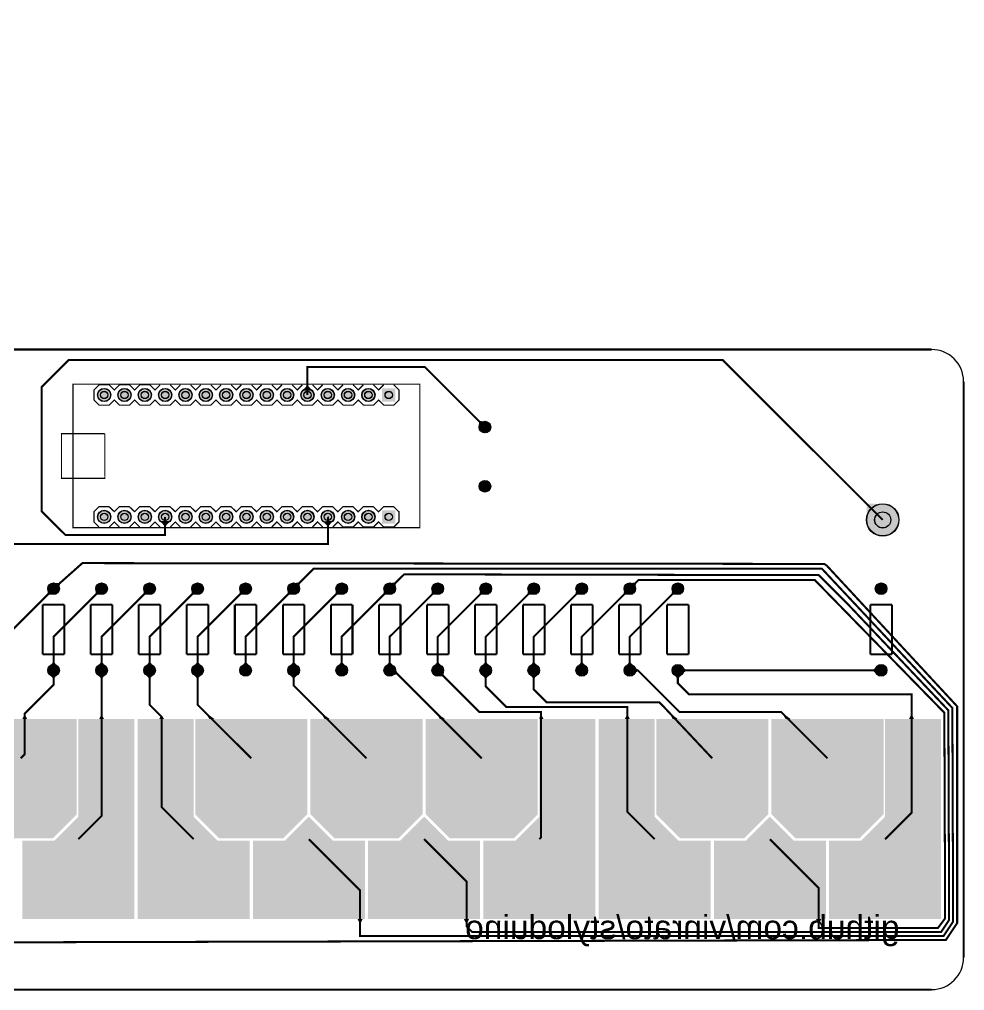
# Model space of a CAD drawing. Header units: millimetres. Extents: x 0 to 178, y -33 to 88.
# Drawn here: x 60.2 to 178.3, y -32.9 to 88.5 of the extents above; entities that cross this region are included whole.
import ezdxf

# ---------------------------------------------------------------- set-up
doc = ezdxf.new("R2010")
doc.units = ezdxf.units.MM
for name, color, linetype, true_color in [('BoardOutLine', 7, 'Continuous', 0xff00ff), ('BottomSolderMaskLayer', 7, 'Continuous', 0xaa00ff), ('Document', 7, 'Continuous', 0xffffff), ('Multi-Layer', 7, 'Continuous', 0xc0c0c0), ('TopLayer', 7, 'Continuous', 0xff0000), ('TopPasteMaskLayer', 7, 'Continuous', 0x808080), ('TopSilkLayer', 7, 'Continuous', 0xffcc00), ('TopSolderMaskLayer', 7, 'Continuous', 0x800080)]:
    doc.layers.add(name, color=color, linetype=linetype, true_color=true_color)
doc.styles.get("Standard").update_dxf_attribs({"font": 'arial.ttf'})

msp = doc.modelspace()

# ---------------------------------------------------------------- hatches: boundary and pattern name
at = {"layer": 'BottomSolderMaskLayer'}
for points in [[(69.99, 41.52, 1), (71.65, 41.52, 1)], [(72.53, 41.52, 1), (74.19, 41.52, 1)], [(75.07, 41.52, 1), (76.73, 41.52, 1)], [(77.61, 41.52, 1), (79.27, 41.52, 1)], [(80.15, 41.52, 1), (81.81, 41.52, 1)], [(82.69, 41.52, 1), (84.35, 41.52, 1)], [(85.23, 41.52, 1), (86.89, 41.52, 1)], [(87.77, 41.52, 1), (89.43, 41.52, 1)], [(90.31, 41.52, 1), (91.97, 41.52, 1)], [(92.85, 41.52, 1), (94.51, 41.52, 1)], [(95.39, 41.52, 1), (97.05, 41.52, 1)], [(97.93, 41.52, 1), (99.59, 41.52, 1)], [(100.47, 41.52, 1), (102.13, 41.52, 1)], [(103.01, 41.52, 1), (104.67, 41.52, 1)], [(105.55, 42.35), (107.21, 42.35), (107.21, 40.69), (105.55, 40.69)], [(117.67, 37.5, 1), (119.13, 37.5, 1)], [(117.67, 30.1, 1), (119.13, 30.1, 1)], [(166.07, 25.9, 1), (170.13, 25.9, 1)], [(69.99, 26.28, 1), (71.65, 26.28, 1)], [(72.53, 26.28, 1), (74.19, 26.28, 1)], [(75.07, 26.28, 1), (76.73, 26.28, 1)], [(77.61, 26.28, 1), (79.27, 26.28, 1)], [(80.15, 26.28, 1), (81.81, 26.28, 1)], [(82.69, 26.28, 1), (84.35, 26.28, 1)], [(85.23, 26.28, 1), (86.89, 26.28, 1)], [(87.77, 26.28, 1), (89.43, 26.28, 1)], [(90.31, 26.28, 1), (91.97, 26.28, 1)], [(92.85, 26.28, 1), (94.51, 26.28, 1)], [(95.39, 26.28, 1), (97.05, 26.28, 1)], [(97.93, 26.28, 1), (99.59, 26.28, 1)], [(100.47, 26.28, 1), (102.13, 26.28, 1)], [(103.01, 26.28, 1), (104.67, 26.28, 1)], [(105.55, 27.11), (107.21, 27.11), (107.21, 25.45), (105.55, 25.45)], [(63.77, 17.3, 1), (65.23, 17.3, 1)], [(69.77, 17.3, 1), (71.23, 17.3, 1)], [(75.77, 17.3, 1), (77.23, 17.3, 1)], [(81.77, 17.3, 1), (83.23, 17.3, 1)], [(87.77, 17.3, 1), (89.23, 17.3, 1)], [(93.77, 17.3, 1), (95.23, 17.3, 1)], [(99.77, 17.3, 1), (101.23, 17.3, 1)], [(105.77, 17.3, 1), (107.23, 17.3, 1)], [(111.77, 17.3, 1), (113.23, 17.3, 1)], [(117.77, 17.3, 1), (119.23, 17.3, 1)], [(123.77, 17.3, 1), (125.23, 17.3, 1)], [(129.77, 17.3, 1), (131.23, 17.3, 1)], [(135.77, 17.3, 1), (137.23, 17.3, 1)], [(141.77, 17.3, 1), (143.23, 17.3, 1)], [(167.17, 17.3, 1), (168.63, 17.3, 1)], [(63.77, 7.1, 1), (65.23, 7.1, 1)], [(69.77, 7.1, 1), (71.23, 7.1, 1)], [(75.77, 7.1, 1), (77.23, 7.1, 1)], [(81.77, 7.1, 1), (83.23, 7.1, 1)], [(87.77, 7.1, 1), (89.23, 7.1, 1)], [(93.77, 7.1, 1), (95.23, 7.1, 1)], [(99.77, 7.1, 1), (101.23, 7.1, 1)], [(105.77, 7.1, 1), (107.23, 7.1, 1)], [(111.77, 7.1, 1), (113.23, 7.1, 1)], [(117.77, 7.1, 1), (119.23, 7.1, 1)], [(123.77, 7.1, 1), (125.23, 7.1, 1)], [(129.77, 7.1, 1), (131.23, 7.1, 1)], [(135.77, 7.1, 1), (137.23, 7.1, 1)], [(141.77, 7.1, 1), (143.23, 7.1, 1)], [(167.17, 7.1, 1), (168.63, 7.1, 1)]]:
    msp.add_hatch(color=256, dxfattribs=at).paths.add_polyline_path(points)
at = {"layer": 'Document'}
for points in [[(110.2, 25), (67, 25), (67, 31.05), (66.9, 31.05), (66.9, 25), (67, 24.9), (110.25, 24.9), (110.3, 24.95), (110.3, 42.85), (110.25, 42.9), (66.95, 42.9), (66.9, 42.85), (66.9, 36.8), (67, 36.8), (67, 42.8), (110.2, 42.8), (110.2, 25.05)], [(66.95, 36.75), (65.5, 36.75), (65.45, 36.7), (65.45, 31.1), (65.5, 31.05), (70.9, 31.05), (70.95, 31.1), (70.95, 36.7), (70.9, 36.75), (67, 36.75), (67, 36.65), (70.8, 36.65), (70.85, 36.6), (70.85, 31.2), (70.8, 31.15), (65.55, 31.15), (65.55, 36.6), (65.6, 36.65), (66.95, 36.65), (66.95, 36.65)]]:
    msp.add_hatch(color=256, dxfattribs=at).paths.add_polyline_path(points)
at = {"layer": 'Multi-Layer'}
for points in [[(70.02, 41.52, 1), (71.62, 41.52, 1)], [(72.56, 41.52, 1), (74.16, 41.52, 1)], [(75.1, 41.52, 1), (76.7, 41.52, 1)], [(77.64, 41.52, 1), (79.24, 41.52, 1)], [(80.18, 41.52, 1), (81.78, 41.52, 1)], [(82.72, 41.52, 1), (84.32, 41.52, 1)], [(85.26, 41.52, 1), (86.86, 41.52, 1)], [(87.8, 41.52, 1), (89.4, 41.52, 1)], [(90.34, 41.52, 1), (91.94, 41.52, 1)], [(92.88, 41.52, 1), (94.48, 41.52, 1)], [(95.42, 41.52, 1), (97.02, 41.52, 1)], [(97.96, 41.52, 1), (99.56, 41.52, 1)], [(100.5, 41.52, 1), (102.1, 41.52, 1)], [(103.04, 41.52, 1), (104.64, 41.52, 1)], [(105.58, 42.32), (107.18, 42.32), (107.18, 40.72), (105.58, 40.72)], [(70.02, 26.28, 1), (71.62, 26.28, 1)], [(72.56, 26.28, 1), (74.16, 26.28, 1)], [(75.1, 26.28, 1), (76.7, 26.28, 1)], [(77.64, 26.28, 1), (79.24, 26.28, 1)], [(80.18, 26.28, 1), (81.78, 26.28, 1)], [(82.72, 26.28, 1), (84.32, 26.28, 1)], [(85.26, 26.28, 1), (86.86, 26.28, 1)], [(87.8, 26.28, 1), (89.4, 26.28, 1)], [(90.34, 26.28, 1), (91.94, 26.28, 1)], [(92.88, 26.28, 1), (94.48, 26.28, 1)], [(95.42, 26.28, 1), (97.02, 26.28, 1)], [(97.96, 26.28, 1), (99.56, 26.28, 1)], [(100.5, 26.28, 1), (102.1, 26.28, 1)], [(103.04, 26.28, 1), (104.64, 26.28, 1)], [(105.58, 27.08), (107.18, 27.08), (107.18, 25.48), (105.58, 25.48)], [(63.8, 17.3, 1), (65.2, 17.3, 1)], [(69.8, 17.3, 1), (71.2, 17.3, 1)], [(75.8, 17.3, 1), (77.2, 17.3, 1)], [(81.8, 17.3, 1), (83.2, 17.3, 1)], [(87.8, 17.3, 1), (89.2, 17.3, 1)], [(93.8, 17.3, 1), (95.2, 17.3, 1)], [(99.8, 17.3, 1), (101.2, 17.3, 1)], [(105.8, 17.3, 1), (107.2, 17.3, 1)], [(111.8, 17.3, 1), (113.2, 17.3, 1)], [(117.8, 17.3, 1), (119.2, 17.3, 1)], [(123.8, 17.3, 1), (125.2, 17.3, 1)], [(129.8, 17.3, 1), (131.2, 17.3, 1)], [(135.8, 17.3, 1), (137.2, 17.3, 1)], [(141.8, 17.3, 1), (143.2, 17.3, 1)], [(167.2, 17.3, 1), (168.6, 17.3, 1)], [(63.8, 7.1, 1), (65.2, 7.1, 1)], [(69.8, 7.1, 1), (71.2, 7.1, 1)], [(75.8, 7.1, 1), (77.2, 7.1, 1)], [(81.8, 7.1, 1), (83.2, 7.1, 1)], [(87.8, 7.1, 1), (89.2, 7.1, 1)], [(93.8, 7.1, 1), (95.2, 7.1, 1)], [(99.8, 7.1, 1), (101.2, 7.1, 1)], [(105.8, 7.1, 1), (107.2, 7.1, 1)], [(111.8, 7.1, 1), (113.2, 7.1, 1)], [(117.8, 7.1, 1), (119.2, 7.1, 1)], [(123.8, 7.1, 1), (125.2, 7.1, 1)], [(129.8, 7.1, 1), (131.2, 7.1, 1)], [(135.8, 7.1, 1), (137.2, 7.1, 1)], [(141.8, 7.1, 1), (143.2, 7.1, 1)], [(167.2, 7.1, 1), (168.6, 7.1, 1)]]:
    msp.add_hatch(color=256, dxfattribs=at).paths.add_polyline_path(points)
at = {"layer": 'TopLayer'}
for points in [[(96.82, 42.05), (95.62, 42.05), (96.09, 42.61), (96.35, 42.61)], [(117.7, 37.46), (118.44, 38.2), (117.82, 38.26), (117.64, 38.08)], [(168.23, 27.9), (166.1, 25.77), (166.08, 27.74), (166.26, 27.92)], [(79.04, 25.75), (77.84, 25.75), (78.31, 25.19), (78.57, 25.19)], [(98.18, 25.73), (99.38, 25.77), (98.93, 25.2), (98.67, 25.19)], [(63.8, 17.34), (64.54, 16.6), (63.92, 16.54), (63.74, 16.72)], [(65.19, 17.21), (64.5, 18), (65.13, 18.03), (65.3, 17.84)], [(69.8, 17.34), (70.54, 16.6), (69.92, 16.54), (69.74, 16.72)], [(75.8, 17.34), (76.54, 16.6), (75.92, 16.54), (75.74, 16.72)], [(81.8, 17.34), (82.54, 16.6), (81.92, 16.54), (81.74, 16.72)], [(87.8, 17.34), (88.54, 16.6), (87.92, 16.54), (87.74, 16.72)], [(93.8, 17.34), (94.54, 16.6), (93.92, 16.54), (93.74, 16.72)], [(94.46, 18), (95.2, 17.26), (95.26, 17.88), (95.08, 18.06)], [(99.8, 17.34), (100.54, 16.6), (99.92, 16.54), (99.74, 16.72)], [(105.8, 17.34), (106.54, 16.6), (105.92, 16.54), (105.74, 16.72)], [(106.46, 18), (107.2, 17.26), (107.26, 17.88), (107.08, 18.06)], [(111.8, 17.34), (112.54, 16.6), (111.92, 16.54), (111.74, 16.72)], [(117.8, 17.34), (118.54, 16.6), (117.92, 16.54), (117.74, 16.72)], [(123.8, 17.34), (124.54, 16.6), (123.92, 16.54), (123.74, 16.72)], [(129.8, 17.34), (130.54, 16.6), (129.92, 16.54), (129.74, 16.72)], [(135.8, 17.34), (136.54, 16.6), (135.92, 16.54), (135.74, 16.72)], [(136.46, 18), (137.2, 17.26), (137.26, 17.88), (137.08, 18.06)], [(141.8, 17.34), (142.54, 16.6), (141.92, 16.54), (141.74, 16.72)], [(65.03, 7.56), (63.98, 7.56), (64.37, 8.05), (64.63, 8.05)], [(71.03, 7.56), (69.98, 7.56), (70.37, 8.05), (70.63, 8.05)], [(77.03, 7.56), (75.98, 7.56), (76.37, 8.05), (76.63, 8.05)], [(83.03, 7.56), (81.98, 7.56), (82.37, 8.05), (82.63, 8.05)], [(89.03, 7.56), (87.98, 7.56), (88.37, 8.05), (88.63, 8.05)], [(95.03, 7.56), (93.98, 7.56), (94.37, 8.05), (94.63, 8.05)], [(101.03, 7.56), (99.98, 7.56), (100.37, 8.05), (100.63, 8.05)], [(107.03, 7.56), (105.98, 7.56), (106.37, 8.05), (106.63, 8.05)], [(107.13, 7.4), (106.72, 6.43), (107.32, 6.6), (107.43, 6.85)], [(113.03, 7.56), (111.98, 7.56), (112.37, 8.05), (112.63, 8.05)], [(119.03, 7.56), (117.98, 7.56), (118.37, 8.05), (118.63, 8.05)], [(125.03, 7.56), (123.98, 7.56), (124.37, 8.05), (124.63, 8.05)], [(131.03, 7.56), (129.98, 7.56), (130.37, 8.05), (130.63, 8.05)], [(137.03, 7.56), (135.98, 7.56), (136.37, 8.05), (136.63, 8.05)], [(136.96, 7.62), (136.96, 6.57), (137.45, 6.97), (137.45, 7.23)], [(142.96, 6.57), (142.96, 7.62), (143.45, 7.23), (143.45, 6.97)], [(167.44, 6.57), (167.44, 7.62), (166.95, 7.23), (166.95, 6.97)], [(65.03, 6.64), (63.98, 6.64), (64.37, 6.15), (64.63, 6.15)], [(71.03, 6.64), (69.98, 6.64), (70.37, 6.15), (70.63, 6.15)], [(77.03, 6.64), (75.98, 6.64), (76.37, 6.15), (76.63, 6.15)], [(83.02, 6.64), (81.97, 6.64), (82.37, 6.15), (82.63, 6.15)], [(95.03, 6.64), (93.98, 6.64), (94.37, 6.15), (94.63, 6.15)], [(112.46, 6.4), (113.2, 7.14), (113.26, 6.52), (113.08, 6.34)], [(119.03, 6.64), (117.98, 6.64), (118.37, 6.15), (118.63, 6.15)], [(125.03, 6.64), (123.98, 6.64), (124.37, 6.15), (124.63, 6.15)], [(143.02, 6.64), (141.97, 6.64), (142.37, 6.15), (142.63, 6.15)], [(60.58, 1), (61.22, 1), (61.03, 1.38), (60.77, 1.38)], [(70.82, 1), (70.18, 1), (70.37, 1.38), (70.63, 1.38)], [(77.68, 1), (78.32, 1), (78.13, 1.3), (77.87, 1.3)], [(83.98, 1), (84.62, 1), (84.1, 1.38), (83.74, 1.38)], [(98.38, 1), (99.02, 1), (98.5, 1.38), (98.14, 1.38)], [(112.78, 1), (113.42, 1), (112.9, 1.38), (112.54, 1.38)], [(125.72, 1), (125.2, 1), (125.27, 1.38), (125.53, 1.38)], [(135.88, 1), (136.52, 1), (136.33, 1.38), (136.07, 1.38)], [(141.87, 1), (142.51, 1), (142.01, 1.38), (141.66, 1.38)], [(155.98, 1), (156.62, 1), (156.1, 1.38), (155.74, 1.38)], [(172.02, 1), (171.38, 1), (171.57, 1.38), (171.83, 1.38)], [(67.4, -10.9), (64.4, -13.9), (56.4, -13.9), (53.4, -10.9), (53.4, 1), (67.4, 1)], [(74.6, -24), (74.6, 1), (67.6, 1), (67.6, -11.2), (64.6, -14.2), (60.6, -14.2), (60.6, -24)], [(75, -24), (75, 1), (82, 1), (82, -11.2), (85, -14.2), (89, -14.2), (89, -24)], [(96.2, -10.9), (93.2, -13.9), (85.2, -13.9), (82.2, -10.9), (82.2, 1), (96.2, 1)], [(110.6, -10.9), (107.6, -13.9), (99.6, -13.9), (96.6, -10.9), (96.6, 1), (110.6, 1)], [(125, -10.9), (122, -13.9), (114, -13.9), (111, -10.9), (111, 1), (125, 1)], [(132.2, -24), (132.2, 1), (125.2, 1), (125.2, -11.2), (122.2, -14.2), (118.2, -14.2), (118.2, -24)], [(132.6, -24), (132.6, 1), (139.6, 1), (139.6, -11.2), (142.6, -14.2), (146.6, -14.2), (146.6, -24)], [(153.8, -10.9), (150.8, -13.9), (142.8, -13.9), (139.8, -10.9), (139.8, 1), (153.8, 1)], [(168.2, -10.9), (165.2, -13.9), (157.2, -13.9), (154.2, -10.9), (154.2, 1), (168.2, 1)], [(175.4, -24), (175.4, 1), (168.4, 1), (168.4, -11.2), (165.4, -14.2), (161.4, -14.2), (161.4, -24)], [(89.4, -24), (89.4, -14.2), (93.4, -14.2), (96.4, -11.2), (99.4, -14.2), (103.4, -14.2), (103.4, -24)], [(103.8, -24), (103.8, -14.2), (107.8, -14.2), (110.8, -11.2), (113.8, -14.2), (117.8, -14.2), (117.8, -24)], [(147, -24), (147, -14.2), (151, -14.2), (154, -11.2), (157, -14.2), (161, -14.2), (161, -24)], [(103.12, -24), (102.48, -24), (102.67, -24.38), (102.93, -24.38)], [(116.42, -24), (115.78, -24), (115.97, -24.38), (116.23, -24.38)], [(160.42, -24), (159.78, -24), (159.97, -24.38), (160.23, -24.38)]]:
    msp.add_hatch(color=256, dxfattribs=at).paths.add_polyline_path(points)
at = {"layer": 'TopPasteMaskLayer'}
for points in [[(67.4, -10.9), (64.4, -13.9), (56.4, -13.9), (53.4, -10.9), (53.4, 1), (67.4, 1)], [(74.6, -24), (74.6, 1), (67.6, 1), (67.6, -11.2), (64.6, -14.2), (60.6, -14.2), (60.6, -24)], [(75, -24), (75, 1), (82, 1), (82, -11.2), (85, -14.2), (89, -14.2), (89, -24)], [(96.2, -10.9), (93.2, -13.9), (85.2, -13.9), (82.2, -10.9), (82.2, 1), (96.2, 1)], [(110.6, -10.9), (107.6, -13.9), (99.6, -13.9), (96.6, -10.9), (96.6, 1), (110.6, 1)], [(125, -10.9), (122, -13.9), (114, -13.9), (111, -10.9), (111, 1), (125, 1)], [(132.2, -24), (132.2, 1), (125.2, 1), (125.2, -11.2), (122.2, -14.2), (118.2, -14.2), (118.2, -24)], [(132.6, -24), (132.6, 1), (139.6, 1), (139.6, -11.2), (142.6, -14.2), (146.6, -14.2), (146.6, -24)], [(153.8, -10.9), (150.8, -13.9), (142.8, -13.9), (139.8, -10.9), (139.8, 1), (153.8, 1)], [(168.2, -10.9), (165.2, -13.9), (157.2, -13.9), (154.2, -10.9), (154.2, 1), (168.2, 1)], [(175.4, -24), (175.4, 1), (168.4, 1), (168.4, -11.2), (165.4, -14.2), (161.4, -14.2), (161.4, -24)], [(89.4, -24), (89.4, -14.2), (93.4, -14.2), (96.4, -11.2), (99.4, -14.2), (103.4, -14.2), (103.4, -24)], [(103.8, -24), (103.8, -14.2), (107.8, -14.2), (110.8, -11.2), (113.8, -14.2), (117.8, -14.2), (117.8, -24)], [(147, -24), (147, -14.2), (151, -14.2), (154, -11.2), (157, -14.2), (161, -14.2), (161, -24)]]:
    msp.add_hatch(color=256, dxfattribs=at).paths.add_polyline_path(points)
at = {"layer": 'TopSolderMaskLayer'}
for points in [[(69.99, 41.52, 1), (71.65, 41.52, 1)], [(72.53, 41.52, 1), (74.19, 41.52, 1)], [(75.07, 41.52, 1), (76.73, 41.52, 1)], [(77.61, 41.52, 1), (79.27, 41.52, 1)], [(80.15, 41.52, 1), (81.81, 41.52, 1)], [(82.69, 41.52, 1), (84.35, 41.52, 1)], [(85.23, 41.52, 1), (86.89, 41.52, 1)], [(87.77, 41.52, 1), (89.43, 41.52, 1)], [(90.31, 41.52, 1), (91.97, 41.52, 1)], [(92.85, 41.52, 1), (94.51, 41.52, 1)], [(95.39, 41.52, 1), (97.05, 41.52, 1)], [(97.93, 41.52, 1), (99.59, 41.52, 1)], [(100.47, 41.52, 1), (102.13, 41.52, 1)], [(103.01, 41.52, 1), (104.67, 41.52, 1)], [(105.55, 42.35), (107.21, 42.35), (107.21, 40.69), (105.55, 40.69)], [(117.67, 37.5, 1), (119.13, 37.5, 1)], [(117.67, 30.1, 1), (119.13, 30.1, 1)], [(166.07, 25.9, 1), (170.13, 25.9, 1)], [(69.99, 26.28, 1), (71.65, 26.28, 1)], [(72.53, 26.28, 1), (74.19, 26.28, 1)], [(75.07, 26.28, 1), (76.73, 26.28, 1)], [(77.61, 26.28, 1), (79.27, 26.28, 1)], [(80.15, 26.28, 1), (81.81, 26.28, 1)], [(82.69, 26.28, 1), (84.35, 26.28, 1)], [(85.23, 26.28, 1), (86.89, 26.28, 1)], [(87.77, 26.28, 1), (89.43, 26.28, 1)], [(90.31, 26.28, 1), (91.97, 26.28, 1)], [(92.85, 26.28, 1), (94.51, 26.28, 1)], [(95.39, 26.28, 1), (97.05, 26.28, 1)], [(97.93, 26.28, 1), (99.59, 26.28, 1)], [(100.47, 26.28, 1), (102.13, 26.28, 1)], [(103.01, 26.28, 1), (104.67, 26.28, 1)], [(105.55, 27.11), (107.21, 27.11), (107.21, 25.45), (105.55, 25.45)], [(63.77, 17.3, 1), (65.23, 17.3, 1)], [(69.77, 17.3, 1), (71.23, 17.3, 1)], [(75.77, 17.3, 1), (77.23, 17.3, 1)], [(81.77, 17.3, 1), (83.23, 17.3, 1)], [(87.77, 17.3, 1), (89.23, 17.3, 1)], [(93.77, 17.3, 1), (95.23, 17.3, 1)], [(99.77, 17.3, 1), (101.23, 17.3, 1)], [(105.77, 17.3, 1), (107.23, 17.3, 1)], [(111.77, 17.3, 1), (113.23, 17.3, 1)], [(117.77, 17.3, 1), (119.23, 17.3, 1)], [(123.77, 17.3, 1), (125.23, 17.3, 1)], [(129.77, 17.3, 1), (131.23, 17.3, 1)], [(135.77, 17.3, 1), (137.23, 17.3, 1)], [(141.77, 17.3, 1), (143.23, 17.3, 1)], [(167.17, 17.3, 1), (168.63, 17.3, 1)], [(63.77, 7.1, 1), (65.23, 7.1, 1)], [(69.77, 7.1, 1), (71.23, 7.1, 1)], [(75.77, 7.1, 1), (77.23, 7.1, 1)], [(81.77, 7.1, 1), (83.23, 7.1, 1)], [(87.77, 7.1, 1), (89.23, 7.1, 1)], [(93.77, 7.1, 1), (95.23, 7.1, 1)], [(99.77, 7.1, 1), (101.23, 7.1, 1)], [(105.77, 7.1, 1), (107.23, 7.1, 1)], [(111.77, 7.1, 1), (113.23, 7.1, 1)], [(117.77, 7.1, 1), (119.23, 7.1, 1)], [(123.77, 7.1, 1), (125.23, 7.1, 1)], [(129.77, 7.1, 1), (131.23, 7.1, 1)], [(135.77, 7.1, 1), (137.23, 7.1, 1)], [(141.77, 7.1, 1), (143.23, 7.1, 1)], [(167.17, 7.1, 1), (168.63, 7.1, 1)], [(67.4, -10.9), (64.4, -13.9), (56.4, -13.9), (53.4, -10.9), (53.4, 1), (67.4, 1)], [(74.6, -24), (74.6, 1), (67.6, 1), (67.6, -11.2), (64.6, -14.2), (60.6, -14.2), (60.6, -24)], [(75, -24), (75, 1), (82, 1), (82, -11.2), (85, -14.2), (89, -14.2), (89, -24)], [(96.2, -10.9), (93.2, -13.9), (85.2, -13.9), (82.2, -10.9), (82.2, 1), (96.2, 1)], [(110.6, -10.9), (107.6, -13.9), (99.6, -13.9), (96.6, -10.9), (96.6, 1), (110.6, 1)], [(125, -10.9), (122, -13.9), (114, -13.9), (111, -10.9), (111, 1), (125, 1)], [(132.2, -24), (132.2, 1), (125.2, 1), (125.2, -11.2), (122.2, -14.2), (118.2, -14.2), (118.2, -24)], [(132.6, -24), (132.6, 1), (139.6, 1), (139.6, -11.2), (142.6, -14.2), (146.6, -14.2), (146.6, -24)], [(153.8, -10.9), (150.8, -13.9), (142.8, -13.9), (139.8, -10.9), (139.8, 1), (153.8, 1)], [(168.2, -10.9), (165.2, -13.9), (157.2, -13.9), (154.2, -10.9), (154.2, 1), (168.2, 1)], [(175.4, -24), (175.4, 1), (168.4, 1), (168.4, -11.2), (165.4, -14.2), (161.4, -14.2), (161.4, -24)], [(89.4, -24), (89.4, -14.2), (93.4, -14.2), (96.4, -11.2), (99.4, -14.2), (103.4, -14.2), (103.4, -24)], [(103.8, -24), (103.8, -14.2), (107.8, -14.2), (110.8, -11.2), (113.8, -14.2), (117.8, -14.2), (117.8, -24)], [(147, -24), (147, -14.2), (151, -14.2), (154, -11.2), (157, -14.2), (161, -14.2), (161, -24)]]:
    msp.add_hatch(color=256, dxfattribs=at).paths.add_polyline_path(points)

# ---------------------------------------------------------------- linework, layer by layer
at = {"layer": 'BoardOutLine', "const_width": 0.254}
for points in [[(174.2, 47.2), (4.2, 47.2)], [(178.2, 43.2), (178.2, -28.8)], [(174.2, -32.8), (4.2, -32.8)]]:
    msp.add_lwpolyline(points, dxfattribs=at)
at = {"layer": 'BoardOutLine'}
for centre, start, end in [((174.2, 43.2), 360, 90), ((174.2, -28.8), 270, 0)]:
    msp.add_arc(centre, 4, start, end, dxfattribs=at)
at = {"layer": 'BottomSolderMaskLayer'}
for centre, radius in [((70.82, 41.52), 0.825), ((70.82, 41.52), 0.464), ((73.36, 41.52), 0.825), ((73.36, 41.52), 0.464), ((75.9, 41.52), 0.825), ((75.9, 41.52), 0.464), ((78.44, 41.52), 0.825), ((78.44, 41.52), 0.464), ((80.98, 41.52), 0.825), ((80.98, 41.52), 0.464), ((83.52, 41.52), 0.825), ((83.52, 41.52), 0.464), ((86.06, 41.52), 0.825), ((86.06, 41.52), 0.464), ((88.6, 41.52), 0.825), ((88.6, 41.52), 0.464), ((91.14, 41.52), 0.825), ((91.14, 41.52), 0.464), ((93.68, 41.52), 0.825), ((93.68, 41.52), 0.464), ((96.22, 41.52), 0.825), ((96.22, 41.52), 0.464), ((98.76, 41.52), 0.825), ((98.76, 41.52), 0.464), ((101.3, 41.52), 0.825), ((101.3, 41.52), 0.464), ((103.84, 41.52), 0.825), ((103.84, 41.52), 0.464), ((106.38, 41.52), 0.464), ((118.4, 37.5), 0.725), ((118.4, 37.5), 0.415), ((118.4, 30.1), 0.725), ((118.4, 30.1), 0.415), ((168.1, 25.9), 2.03), ((70.82, 26.28), 0.825), ((70.82, 26.28), 0.464), ((73.36, 26.28), 0.825), ((73.36, 26.28), 0.464), ((75.9, 26.28), 0.825), ((75.9, 26.28), 0.464), ((78.44, 26.28), 0.825), ((78.44, 26.28), 0.464), ((80.98, 26.28), 0.825), ((80.98, 26.28), 0.464), ((83.52, 26.28), 0.825), ((83.52, 26.28), 0.464), ((86.06, 26.28), 0.825), ((86.06, 26.28), 0.464), ((88.6, 26.28), 0.825), ((88.6, 26.28), 0.464), ((91.14, 26.28), 0.825), ((91.14, 26.28), 0.464), ((93.68, 26.28), 0.825), ((93.68, 26.28), 0.464), ((96.22, 26.28), 0.825), ((96.22, 26.28), 0.464), ((98.76, 26.28), 0.825), ((98.76, 26.28), 0.464), ((101.3, 26.28), 0.825), ((101.3, 26.28), 0.464), ((103.84, 26.28), 0.825), ((103.84, 26.28), 0.464), ((106.38, 26.28), 0.464), ((168.1, 25.9), 1.01), ((64.5, 17.3), 0.725), ((64.5, 17.3), 0.415), ((70.5, 17.3), 0.725), ((70.5, 17.3), 0.415), ((76.5, 17.3), 0.725), ((76.5, 17.3), 0.415), ((82.5, 17.3), 0.725), ((82.5, 17.3), 0.415), ((88.5, 17.3), 0.725), ((88.5, 17.3), 0.415), ((94.5, 17.3), 0.725), ((94.5, 17.3), 0.415), ((100.5, 17.3), 0.725), ((100.5, 17.3), 0.415), ((106.5, 17.3), 0.725), ((106.5, 17.3), 0.415), ((112.5, 17.3), 0.725), ((112.5, 17.3), 0.415), ((118.5, 17.3), 0.725), ((118.5, 17.3), 0.415), ((124.5, 17.3), 0.725), ((124.5, 17.3), 0.415), ((130.5, 17.3), 0.725), ((130.5, 17.3), 0.415), ((136.5, 17.3), 0.725), ((136.5, 17.3), 0.415), ((142.5, 17.3), 0.725), ((142.5, 17.3), 0.415), ((167.9, 17.3), 0.725), ((167.9, 17.3), 0.415), ((64.5, 7.1), 0.725), ((64.5, 7.1), 0.415), ((70.5, 7.1), 0.725), ((70.5, 7.1), 0.415), ((76.5, 7.1), 0.725), ((76.5, 7.1), 0.415), ((82.5, 7.1), 0.725), ((82.5, 7.1), 0.415), ((88.5, 7.1), 0.725), ((88.5, 7.1), 0.415), ((94.5, 7.1), 0.725), ((94.5, 7.1), 0.415), ((100.5, 7.1), 0.725), ((100.5, 7.1), 0.415), ((106.5, 7.1), 0.725), ((106.5, 7.1), 0.415), ((112.5, 7.1), 0.725), ((112.5, 7.1), 0.415), ((118.5, 7.1), 0.725), ((118.5, 7.1), 0.415), ((124.5, 7.1), 0.725), ((124.5, 7.1), 0.415), ((130.5, 7.1), 0.725), ((130.5, 7.1), 0.415), ((136.5, 7.1), 0.725), ((136.5, 7.1), 0.415), ((142.5, 7.1), 0.725), ((142.5, 7.1), 0.415), ((167.9, 7.1), 0.725), ((167.9, 7.1), 0.415)]:
    msp.add_circle(centre, radius, dxfattribs=at)
at = {"layer": 'Multi-Layer'}
for centre, radius in [((70.82, 41.52), 0.8), ((70.82, 41.52), 0.45), ((73.36, 41.52), 0.8), ((73.36, 41.52), 0.45), ((75.9, 41.52), 0.8), ((75.9, 41.52), 0.45), ((78.44, 41.52), 0.8), ((78.44, 41.52), 0.45), ((80.98, 41.52), 0.8), ((80.98, 41.52), 0.45), ((83.52, 41.52), 0.8), ((83.52, 41.52), 0.45), ((86.06, 41.52), 0.8), ((86.06, 41.52), 0.45), ((88.6, 41.52), 0.8), ((88.6, 41.52), 0.45), ((91.14, 41.52), 0.8), ((91.14, 41.52), 0.45), ((93.68, 41.52), 0.8), ((93.68, 41.52), 0.45), ((96.22, 41.52), 0.8), ((96.22, 41.52), 0.45), ((98.76, 41.52), 0.8), ((98.76, 41.52), 0.45), ((101.3, 41.52), 0.8), ((101.3, 41.52), 0.45), ((103.84, 41.52), 0.8), ((103.84, 41.52), 0.45), ((106.38, 41.52), 0.45), ((118.4, 37.5), 0.7), ((118.4, 37.5), 0.4), ((118.4, 30.1), 0.7), ((118.4, 30.1), 0.4), ((70.82, 26.28), 0.8), ((70.82, 26.28), 0.45), ((73.36, 26.28), 0.8), ((73.36, 26.28), 0.45), ((75.9, 26.28), 0.8), ((75.9, 26.28), 0.45), ((78.44, 26.28), 0.8), ((78.44, 26.28), 0.45), ((80.98, 26.28), 0.8), ((80.98, 26.28), 0.45), ((83.52, 26.28), 0.8), ((83.52, 26.28), 0.45), ((86.06, 26.28), 0.8), ((86.06, 26.28), 0.45), ((88.6, 26.28), 0.8), ((88.6, 26.28), 0.45), ((91.14, 26.28), 0.8), ((91.14, 26.28), 0.45), ((93.68, 26.28), 0.8), ((93.68, 26.28), 0.45), ((96.22, 26.28), 0.8), ((96.22, 26.28), 0.45), ((98.76, 26.28), 0.8), ((98.76, 26.28), 0.45), ((101.3, 26.28), 0.8), ((101.3, 26.28), 0.45), ((103.84, 26.28), 0.8), ((103.84, 26.28), 0.45), ((106.38, 26.28), 0.45), ((168.1, 25.9), 2), ((168.1, 25.9), 1), ((64.5, 17.3), 0.7), ((64.5, 17.3), 0.4), ((70.5, 17.3), 0.7), ((70.5, 17.3), 0.4), ((76.5, 17.3), 0.7), ((76.5, 17.3), 0.4), ((82.5, 17.3), 0.7), ((82.5, 17.3), 0.4), ((88.5, 17.3), 0.7), ((88.5, 17.3), 0.4), ((94.5, 17.3), 0.7), ((94.5, 17.3), 0.4), ((100.5, 17.3), 0.7), ((100.5, 17.3), 0.4), ((106.5, 17.3), 0.7), ((106.5, 17.3), 0.4), ((112.5, 17.3), 0.7), ((112.5, 17.3), 0.4), ((118.5, 17.3), 0.7), ((118.5, 17.3), 0.4), ((124.5, 17.3), 0.7), ((124.5, 17.3), 0.4), ((130.5, 17.3), 0.7), ((130.5, 17.3), 0.4), ((136.5, 17.3), 0.7), ((136.5, 17.3), 0.4), ((142.5, 17.3), 0.7), ((142.5, 17.3), 0.4), ((167.9, 17.3), 0.7), ((167.9, 17.3), 0.4), ((64.5, 7.1), 0.7), ((64.5, 7.1), 0.4), ((70.5, 7.1), 0.7), ((70.5, 7.1), 0.4), ((76.5, 7.1), 0.7), ((76.5, 7.1), 0.4), ((82.5, 7.1), 0.7), ((82.5, 7.1), 0.4), ((88.5, 7.1), 0.7), ((88.5, 7.1), 0.4), ((94.5, 7.1), 0.7), ((94.5, 7.1), 0.4), ((100.5, 7.1), 0.7), ((100.5, 7.1), 0.4), ((106.5, 7.1), 0.7), ((106.5, 7.1), 0.4), ((112.5, 7.1), 0.7), ((112.5, 7.1), 0.4), ((118.5, 7.1), 0.7), ((118.5, 7.1), 0.4), ((124.5, 7.1), 0.7), ((124.5, 7.1), 0.4), ((130.5, 7.1), 0.7), ((130.5, 7.1), 0.4), ((136.5, 7.1), 0.7), ((136.5, 7.1), 0.4), ((142.5, 7.1), 0.7), ((142.5, 7.1), 0.4), ((167.9, 7.1), 0.7), ((167.9, 7.1), 0.4)]:
    msp.add_circle(centre, radius, dxfattribs=at)
at = {"layer": 'TopLayer', "const_width": 0.254}
for points in [[(78.44, 26.28), (78.44, 24), (66, 24), (63, 27), (63, 42.5), (66.4, 45.9), (148.1, 45.9), (168.1, 25.9)], [(96.22, 41.52), (96.22, 45), (110.9, 45), (118.4, 37.5)], [(34.5, 17.3), (40.1, 22.9), (98.8, 22.9), (98.8, 26.24), (98.76, 26.28)], [(64.5, 17.3), (68.1, 20.5), (160.8, 20.4), (161.1, 20.2), (177.4, 2.6), (177.4, -24.5), (176, -26.6), (57.1, -26.9), (57.1, -17.9), (53.2, -14)], [(94.5, 17.3), (97, 19.8), (160.5, 19.8), (160.6, 19.7), (176.8, 2.4), (176.9, -24.3), (175.7, -26.1), (102.8, -26.1), (102.8, -20.4), (96.4, -14)], [(106.5, 17.3), (108.3, 19.1), (160.1, 19), (163.9, 15.2), (164, 15.1), (176.3, 2.1), (176.4, -24.1), (175.4, -25.6), (116.8, -25.6), (116.1, -24.9), (116.1, -19.3), (110.8, -14)], [(136.5, 17.3), (137.6, 18.4), (159.6, 18.4), (175.8, 1.8), (175.9, -23.9), (175, -25.1), (160.1, -25.1), (160.1, -20.1), (154, -14)], [(58.5, 7.1), (58.5, 11.3), (64.5, 17.3)], [(64.5, 7.1), (64.5, 11.3), (70.5, 17.3)], [(70.5, 7.1), (70.5, 11.3), (76.5, 17.3)], [(76.5, 7.1), (76.5, 11.3), (82.5, 17.3)], [(82.5, 7.1), (82.5, 11.3), (88.5, 17.3)], [(88.5, 7.1), (88.5, 11.3), (94.5, 17.3)], [(94.5, 7.1), (94.5, 11.3), (100.5, 17.3)], [(100.5, 7.1), (100.5, 11.3), (106.5, 17.3)], [(106.5, 7.1), (106.5, 11.3), (112.5, 17.3)], [(112.5, 7.1), (112.5, 11.3), (118.5, 17.3)], [(118.5, 7.1), (118.5, 11.3), (124.5, 17.3)], [(124.5, 7.1), (124.5, 11.3), (130.5, 17.3)], [(130.5, 7.1), (130.5, 11.3), (136.5, 17.3)], [(136.5, 7.1), (136.5, 11.3), (142.5, 17.3)], [(64.5, 7.1), (64.5, 5.3), (60.9, 1.7), (60.9, -3.4), (60.4, -3.9)], [(70.5, 7.1), (70.5, -11.1), (67.6, -14)], [(76.5, 7.1), (76.5, 2.8), (78, 1.3), (78, -10), (82, -14)], [(82.5, 7.1), (82.5, 2.8), (89.2, -3.9)], [(94.5, 7.1), (94.5, 5.2), (103.6, -3.9)], [(106.5, 7.1), (107, 7.1), (118, -3.9)], [(112.5, 7.1), (117.7, 1.9), (125.4, 1.9), (125.4, -13.8), (125.2, -14)], [(118.5, 7.1), (118.5, 5.1), (121.1, 2.5), (136.2, 2.5), (136.2, -10.6), (139.6, -14)], [(124.5, 7.1), (124.5, 4.7), (126.1, 3.1), (140.2, 3.1), (140.5, 2.8), (146.8, -3.9)], [(136.5, 7.1), (137.5, 7.1), (142.7, 1.9), (155.4, 1.9), (161.2, -3.9)], [(142.5, 7.1), (142.5, 7.1), (167.9, 7.1)], [(142.5, 7.1), (142.5, 5.5), (143.9, 4.1), (171.7, 4.1), (171.7, -10.7), (168.4, -14)]]:
    msp.add_lwpolyline(points, dxfattribs=at)
at = {"layer": 'TopSilkLayer', "const_width": 0.152}
msp.add_lwpolyline([(66.93, 42.87), (110.27, 42.87), (110.27, 24.93), (66.93, 24.93), (66.93, 42.87)], close=True, dxfattribs=at)
at = {"layer": 'TopSilkLayer'}
for points, const_width in [([(77.81, 42.79), (77.17, 42.15), (76.54, 42.79), (75.27, 42.79), (74.63, 42.15), (74, 42.79), (72.73, 42.79), (72.09, 42.15), (71.46, 42.79), (70.19, 42.79), (69.55, 42.15), (69.55, 40.88), (70.19, 40.25), (71.46, 40.25), (72.09, 40.88), (72.73, 40.25), (74, 40.25), (74.63, 40.88), (75.27, 40.25), (76.54, 40.25), (77.17, 40.88), (77.81, 40.25), (79.08, 40.25), (79.71, 40.88), (80.35, 40.25), (81.62, 40.25), (82.25, 40.88), (82.89, 40.25), (84.16, 40.25), (84.79, 40.88), (85.43, 40.25), (86.7, 40.25), (87.33, 40.88), (87.97, 40.25), (89.24, 40.25), (89.87, 40.88), (90.51, 40.25), (91.78, 40.25), (92.41, 40.88), (93.05, 40.25), (94.32, 40.25), (94.95, 40.88), (95.59, 40.25), (96.86, 40.25), (97.49, 40.88), (98.13, 40.25), (99.4, 40.25), (100.03, 40.88), (100.67, 40.25), (101.94, 40.25), (102.57, 40.88), (103.21, 40.25), (104.48, 40.25), (105.11, 40.88), (105.75, 40.25), (107.02, 40.25), (107.65, 40.88), (107.65, 42.15), (107.02, 42.79)], 0.152), ([(80.35, 42.79), (79.71, 42.15), (79.08, 42.79)], 0.152), ([(82.89, 42.79), (82.25, 42.15), (81.62, 42.79)], 0.152), ([(85.43, 42.79), (84.79, 42.15), (84.16, 42.79)], 0.152), ([(87.97, 42.79), (87.33, 42.15), (86.7, 42.79)], 0.152), ([(90.51, 42.79), (89.87, 42.15), (89.24, 42.79)], 0.152), ([(93.05, 42.79), (92.41, 42.15), (91.78, 42.79)], 0.152), ([(95.59, 42.79), (94.95, 42.15), (94.32, 42.79)], 0.152), ([(98.13, 42.79), (97.49, 42.15), (96.86, 42.79)], 0.152), ([(100.67, 42.79), (100.03, 42.15), (99.4, 42.79)], 0.152), ([(103.21, 42.79), (102.57, 42.15), (101.94, 42.79)], 0.152), ([(105.75, 42.79), (105.11, 42.15), (104.48, 42.79)], 0.152), ([(67.01, 36.69), (65.49, 36.69), (65.49, 31.11), (70.9, 31.11), (70.9, 31.32)], 0.152), ([(67.01, 36.69), (70.9, 36.69)], 0.152), ([(70.9, 36.69), (70.9, 36.44)], 0.152), ([(70.9, 36.44), (70.9, 31.36)], 0.152), ([(70.18, 27.55), (69.55, 26.92), (69.55, 25.65), (70.18, 25.01)], 0.152), ([(99.39, 25.01), (100.03, 25.65), (100.66, 25.01), (101.93, 25.01), (102.57, 25.65), (103.2, 25.01), (104.47, 25.01), (105.11, 25.65), (105.74, 25.01), (107.01, 25.01), (107.65, 25.65), (107.65, 26.92), (107.01, 27.55), (105.74, 27.55), (105.11, 26.92), (104.47, 27.55), (103.2, 27.55), (102.57, 26.92), (101.93, 27.55), (100.66, 27.55), (100.03, 26.92), (99.39, 27.55), (98.12, 27.55), (97.49, 26.92), (96.85, 27.55), (95.58, 27.55), (94.95, 26.92), (94.31, 27.55), (93.04, 27.55), (92.41, 26.92), (91.77, 27.55), (90.5, 27.55), (89.87, 26.92), (89.23, 27.55), (87.96, 27.55), (87.33, 26.92), (86.69, 27.55), (85.42, 27.55), (84.79, 26.92), (84.15, 27.55), (82.88, 27.55), (82.25, 26.92), (81.61, 27.55), (80.34, 27.55), (79.71, 26.92), (79.07, 27.55), (77.8, 27.55), (77.17, 26.92), (76.53, 27.55), (75.26, 27.55), (74.63, 26.92), (73.99, 27.55), (72.72, 27.55), (72.09, 26.92), (71.45, 27.55), (70.18, 27.55), (69.55, 26.92), (69.55, 25.65), (70.18, 25.01)], 0.152), ([(72.72, 27.55), (72.09, 26.92), (71.45, 27.55)], 0.152), ([(75.26, 27.55), (74.63, 26.92), (73.99, 27.55)], 0.152), ([(77.8, 27.55), (77.17, 26.92), (76.53, 27.55)], 0.152), ([(80.34, 27.55), (79.71, 26.92), (79.07, 27.55)], 0.152), ([(82.88, 27.55), (82.25, 26.92), (81.61, 27.55)], 0.152), ([(85.42, 27.55), (84.79, 26.92), (84.15, 27.55)], 0.152), ([(87.96, 27.55), (87.33, 26.92), (86.69, 27.55)], 0.152), ([(90.5, 27.55), (89.87, 26.92), (89.23, 27.55)], 0.152), ([(93.04, 27.55), (92.41, 26.92), (91.77, 27.55)], 0.152), ([(95.58, 27.55), (94.95, 26.92), (94.31, 27.55)], 0.152), ([(98.12, 27.55), (97.49, 26.92), (96.85, 27.55)], 0.152), ([(100.66, 27.55), (100.03, 26.92), (99.39, 27.55)], 0.152), ([(103.2, 27.55), (102.57, 26.92), (101.93, 27.55)], 0.152), ([(105.74, 27.55), (105.11, 26.92), (104.47, 27.55)], 0.152), ([(107.01, 25.01), (107.65, 25.65), (107.65, 26.92), (107.01, 27.55)], 0.152), ([(71.45, 25.01), (72.09, 25.65), (72.72, 25.01)], 0.152), ([(73.99, 25.01), (74.63, 25.65), (75.26, 25.01)], 0.152), ([(76.53, 25.01), (77.17, 25.65), (77.8, 25.01)], 0.152), ([(79.07, 25.01), (79.71, 25.65), (80.34, 25.01)], 0.152), ([(81.61, 25.01), (82.25, 25.65), (82.88, 25.01)], 0.152), ([(84.15, 25.01), (84.79, 25.65), (85.42, 25.01)], 0.152), ([(86.69, 25.01), (87.33, 25.65), (87.96, 25.01)], 0.152), ([(89.23, 25.01), (89.87, 25.65), (90.5, 25.01)], 0.152), ([(91.77, 25.01), (92.41, 25.65), (93.04, 25.01)], 0.152), ([(94.31, 25.01), (94.95, 25.65), (95.58, 25.01)], 0.152), ([(96.85, 25.01), (97.49, 25.65), (98.12, 25.01)], 0.152), ([(99.39, 25.01), (100.03, 25.65), (100.66, 25.01)], 0.152), ([(101.93, 25.01), (102.57, 25.65), (103.2, 25.01)], 0.152), ([(104.47, 25.01), (105.11, 25.65), (105.74, 25.01)], 0.152), ([(63.15, 9.1), (63.15, 15.3)], 0.254), ([(65.85, 15.3), (63.15, 15.3)], 0.254), ([(65.85, 9.1), (65.85, 15.3)], 0.254), ([(69.15, 9.1), (69.15, 15.3)], 0.254), ([(71.85, 15.3), (69.15, 15.3)], 0.254), ([(71.85, 9.1), (71.85, 15.3)], 0.254), ([(75.15, 9.1), (75.15, 15.3)], 0.254), ([(77.85, 15.3), (75.15, 15.3)], 0.254), ([(77.85, 9.1), (77.85, 15.3)], 0.254), ([(81.15, 9.1), (81.15, 15.3)], 0.254), ([(83.85, 15.3), (81.15, 15.3)], 0.254), ([(83.85, 9.1), (83.85, 15.3)], 0.254), ([(87.15, 9.1), (87.15, 15.3)], 0.254), ([(89.85, 15.3), (87.15, 15.3)], 0.254), ([(89.85, 9.1), (89.85, 15.3)], 0.254), ([(93.15, 9.1), (93.15, 15.3)], 0.254), ([(95.85, 15.3), (93.15, 15.3)], 0.254), ([(95.85, 9.1), (95.85, 15.3)], 0.254), ([(99.15, 9.1), (99.15, 15.3)], 0.254), ([(101.85, 15.3), (99.15, 15.3)], 0.254), ([(101.85, 9.1), (101.85, 15.3)], 0.254), ([(105.15, 9.1), (105.15, 15.3)], 0.254), ([(107.85, 15.3), (105.15, 15.3)], 0.254), ([(107.85, 9.1), (107.85, 15.3)], 0.254), ([(111.15, 9.1), (111.15, 15.3)], 0.254), ([(113.85, 15.3), (111.15, 15.3)], 0.254), ([(113.85, 9.1), (113.85, 15.3)], 0.254), ([(117.15, 9.1), (117.15, 15.3)], 0.254), ([(119.85, 15.3), (117.15, 15.3)], 0.254), ([(119.85, 9.1), (119.85, 15.3)], 0.254), ([(123.15, 9.1), (123.15, 15.3)], 0.254), ([(125.85, 15.3), (123.15, 15.3)], 0.254), ([(125.85, 9.1), (125.85, 15.3)], 0.254), ([(129.15, 9.1), (129.15, 15.3)], 0.254), ([(131.85, 15.3), (129.15, 15.3)], 0.254), ([(131.85, 9.1), (131.85, 15.3)], 0.254), ([(135.15, 9.1), (135.15, 15.3)], 0.254), ([(137.85, 15.3), (135.15, 15.3)], 0.254), ([(137.85, 9.1), (137.85, 15.3)], 0.254), ([(141.15, 9.1), (141.15, 15.3)], 0.254), ([(143.85, 15.3), (141.15, 15.3)], 0.254), ([(143.85, 9.1), (143.85, 15.3)], 0.254), ([(166.55, 15.3), (166.55, 9.1)], 0.254), ([(166.55, 15.3), (169.25, 15.3)], 0.254), ([(169.25, 15.3), (169.25, 9.1)], 0.254), ([(65.85, 9.1), (63.15, 9.1)], 0.254), ([(71.85, 9.1), (69.15, 9.1)], 0.254), ([(77.85, 9.1), (75.15, 9.1)], 0.254), ([(83.85, 9.1), (81.15, 9.1)], 0.254), ([(89.85, 9.1), (87.15, 9.1)], 0.254), ([(95.85, 9.1), (93.15, 9.1)], 0.254), ([(101.85, 9.1), (99.15, 9.1)], 0.254), ([(107.85, 9.1), (105.15, 9.1)], 0.254), ([(113.85, 9.1), (111.15, 9.1)], 0.254), ([(119.85, 9.1), (117.15, 9.1)], 0.254), ([(125.85, 9.1), (123.15, 9.1)], 0.254), ([(131.85, 9.1), (129.15, 9.1)], 0.254), ([(137.85, 9.1), (135.15, 9.1)], 0.254), ([(143.85, 9.1), (141.15, 9.1)], 0.254), ([(166.55, 9.1), (169.25, 9.1)], 0.254)]:
    msp.add_lwpolyline(points, dxfattribs=dict(at, const_width=const_width))
at = {"layer": 'TopSolderMaskLayer'}
for centre, radius in [((70.82, 41.52), 0.825), ((70.82, 41.52), 0.464), ((73.36, 41.52), 0.825), ((73.36, 41.52), 0.464), ((75.9, 41.52), 0.825), ((75.9, 41.52), 0.464), ((78.44, 41.52), 0.825), ((78.44, 41.52), 0.464), ((80.98, 41.52), 0.825), ((80.98, 41.52), 0.464), ((83.52, 41.52), 0.825), ((83.52, 41.52), 0.464), ((86.06, 41.52), 0.825), ((86.06, 41.52), 0.464), ((88.6, 41.52), 0.825), ((88.6, 41.52), 0.464), ((91.14, 41.52), 0.825), ((91.14, 41.52), 0.464), ((93.68, 41.52), 0.825), ((93.68, 41.52), 0.464), ((96.22, 41.52), 0.825), ((96.22, 41.52), 0.464), ((98.76, 41.52), 0.825), ((98.76, 41.52), 0.464), ((101.3, 41.52), 0.825), ((101.3, 41.52), 0.464), ((103.84, 41.52), 0.825), ((103.84, 41.52), 0.464), ((106.38, 41.52), 0.464), ((118.4, 37.5), 0.725), ((118.4, 37.5), 0.415), ((118.4, 30.1), 0.725), ((118.4, 30.1), 0.415), ((168.1, 25.9), 2.03), ((70.82, 26.28), 0.825), ((70.82, 26.28), 0.464), ((73.36, 26.28), 0.825), ((73.36, 26.28), 0.464), ((75.9, 26.28), 0.825), ((75.9, 26.28), 0.464), ((78.44, 26.28), 0.825), ((78.44, 26.28), 0.464), ((80.98, 26.28), 0.825), ((80.98, 26.28), 0.464), ((83.52, 26.28), 0.825), ((83.52, 26.28), 0.464), ((86.06, 26.28), 0.825), ((86.06, 26.28), 0.464), ((88.6, 26.28), 0.825), ((88.6, 26.28), 0.464), ((91.14, 26.28), 0.825), ((91.14, 26.28), 0.464), ((93.68, 26.28), 0.825), ((93.68, 26.28), 0.464), ((96.22, 26.28), 0.825), ((96.22, 26.28), 0.464), ((98.76, 26.28), 0.825), ((98.76, 26.28), 0.464), ((101.3, 26.28), 0.825), ((101.3, 26.28), 0.464), ((103.84, 26.28), 0.825), ((103.84, 26.28), 0.464), ((106.38, 26.28), 0.464), ((168.1, 25.9), 1.01), ((64.5, 17.3), 0.725), ((64.5, 17.3), 0.415), ((70.5, 17.3), 0.725), ((70.5, 17.3), 0.415), ((76.5, 17.3), 0.725), ((76.5, 17.3), 0.415), ((82.5, 17.3), 0.725), ((82.5, 17.3), 0.415), ((88.5, 17.3), 0.725), ((88.5, 17.3), 0.415), ((94.5, 17.3), 0.725), ((94.5, 17.3), 0.415), ((100.5, 17.3), 0.725), ((100.5, 17.3), 0.415), ((106.5, 17.3), 0.725), ((106.5, 17.3), 0.415), ((112.5, 17.3), 0.725), ((112.5, 17.3), 0.415), ((118.5, 17.3), 0.725), ((118.5, 17.3), 0.415), ((124.5, 17.3), 0.725), ((124.5, 17.3), 0.415), ((130.5, 17.3), 0.725), ((130.5, 17.3), 0.415), ((136.5, 17.3), 0.725), ((136.5, 17.3), 0.415), ((142.5, 17.3), 0.725), ((142.5, 17.3), 0.415), ((167.9, 17.3), 0.725), ((167.9, 17.3), 0.415), ((64.5, 7.1), 0.725), ((64.5, 7.1), 0.415), ((70.5, 7.1), 0.725), ((70.5, 7.1), 0.415), ((76.5, 7.1), 0.725), ((76.5, 7.1), 0.415), ((82.5, 7.1), 0.725), ((82.5, 7.1), 0.415), ((88.5, 7.1), 0.725), ((88.5, 7.1), 0.415), ((94.5, 7.1), 0.725), ((94.5, 7.1), 0.415), ((100.5, 7.1), 0.725), ((100.5, 7.1), 0.415), ((106.5, 7.1), 0.725), ((106.5, 7.1), 0.415), ((112.5, 7.1), 0.725), ((112.5, 7.1), 0.415), ((118.5, 7.1), 0.725), ((118.5, 7.1), 0.415), ((124.5, 7.1), 0.725), ((124.5, 7.1), 0.415), ((130.5, 7.1), 0.725), ((130.5, 7.1), 0.415), ((136.5, 7.1), 0.725), ((136.5, 7.1), 0.415), ((142.5, 7.1), 0.725), ((142.5, 7.1), 0.415), ((167.9, 7.1), 0.725), ((167.9, 7.1), 0.415)]:
    msp.add_circle(centre, radius, dxfattribs=at)

# ---------------------------------------------------------------- texts
at = {"layer": 'BottomSilkLayer', "text_generation_flag": 2}
msp.add_text('github.com/vinrato/styloduino', height=3, dxfattribs=at).set_placement((170.2, -26.5))

doc.saveas('drawing.dxf')
